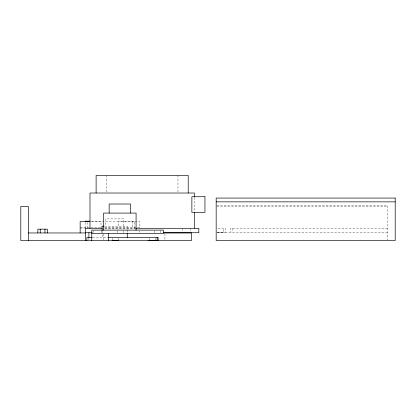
<?xml version="1.0" encoding="UTF-8"?>
<svg xmlns="http://www.w3.org/2000/svg" width="416" height="416" viewBox="0 0 416 416"><rect width="100%" height="100%" fill="white"/><g stroke="black" fill="none" stroke-linecap="round" stroke-linejoin="round"><path stroke-width="0.31" stroke-dasharray="2.08 1.56" d="M387.613 232.201L216.788 232.201L223.6 232.18L223.6 228.405M216.798 232.196L225.649 232.18L225.649 228.405L216.788 228.405M216.819 205.65L387.613 205.65L387.613 239.902M216.819 206.409L387.613 206.409M91.9 221.161L101.041 221.161L101.041 228.067M91.151 221.619L139.729 221.619L139.729 227.916M104.697 226.169L127.265 226.169L127.265 229.31M80.142 227.308L101.514 227.308M104.754 227.308L139.729 227.308M80.142 228.067L84.677 228.067M104.754 228.067L135.195 228.067M104.832 228.29L135.299 228.29M387.613 228.405L230.391 228.405L230.391 232.201M92.633 237.474L107.921 237.474M232.44 228.405L232.44 232.201M194.34 197.387L194.34 211.676M190.85 228.29L190.85 232.097M182.842 228.29L182.842 232.097M177.975 175.453L177.975 192.39M164.934 233.589L164.934 239.912M160.732 230.662L160.732 233.412M155.766 238.077L155.766 240.536M154.513 230.662L154.513 233.412M149.432 238.077L149.432 240.495M139.729 231.067L139.729 232.346M134.685 228.067L134.685 221.161L118.83 221.161L118.83 228.067M132.486 221.161L132.486 228.067M127.265 229.939L127.265 232.45M123.776 226.169L123.776 218.884L105.607 218.884L105.607 226.169M123.37 230.662L123.37 233.412M118.654 238.077L118.654 240.547M117.151 230.662L117.151 233.412M112.206 238.077L112.206 240.547M106.35 175.453L106.35 192.39M103.74 233.932L103.74 239.944M102.118 231.192L102.118 237.474M101.369 230.828L101.369 232.731M93.366 230.828L93.366 232.731M88.91 238.139L88.91 239.944M87.386 222.42L87.386 228.067M85.186 222.42L85.186 228.067"/><path stroke-width="0.62" d="M158.101 240.495L148.065 240.547L157.139 240.536M151.018 240.536L150.363 240.536M216.169 201.854L395.2 201.854M85.186 221.161L89.965 221.161M89.856 221.619L80.142 221.619L80.142 232.96M104.052 226.169L102.118 226.169L102.118 230.563M102.237 228.29L85.384 228.29L85.384 240.547M135.736 228.29L198.832 228.29L198.832 232.731L163.176 232.731M85.384 232.731L92.134 232.731M28.387 232.96L85.571 232.96M163.545 232.96L191.485 232.96L191.485 240.547L20.8 240.547L20.8 206.409L28.387 206.409L28.387 240.547M91.775 233.412L163.426 233.412L163.426 230.116L91.775 230.116L91.775 240.547M91.993 237.474L86.866 237.474L86.866 240.547M108.451 237.474L158.101 237.474L158.101 240.547M112.206 240.495L118.654 240.495M149.432 240.495L155.766 240.495M194.34 196.737L194.34 193.019L89.991 193.019L89.991 228.29M194.34 212.326L194.34 228.29M188.219 193.019L188.219 175.453L96.112 175.453L96.112 193.019M157.139 237.474L157.139 240.495M136.079 230.116L136.079 213.08L103.61 213.08L103.61 230.116M130.541 213.08L130.541 204.017L109.148 204.017L109.148 213.08M127.265 233.074L127.265 237.474M108.69 233.412L108.69 240.547M88.91 232.731L88.91 237.541M47.351 232.96L47.351 229.164L37.866 229.164L37.866 232.96M44.98 229.164L44.98 232.96M40.238 229.164L40.238 232.96M204.958 196.737L191.87 196.737L191.87 212.326L204.958 212.326L204.958 196.737M395.2 198.063L216.169 198.063L216.169 240.547L395.2 240.547L395.2 198.063"/></g></svg>
